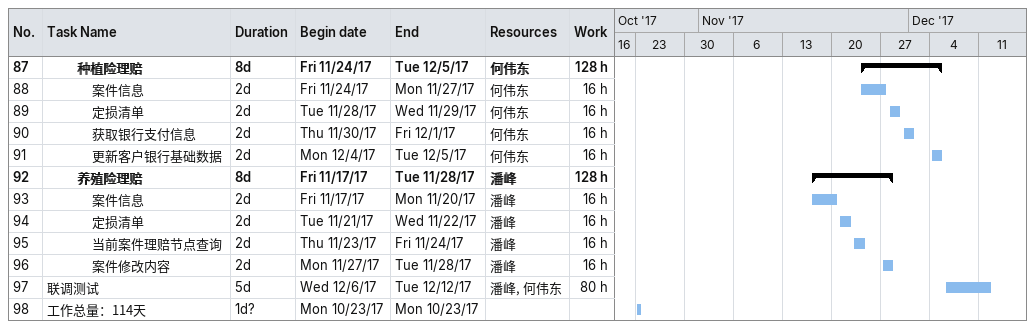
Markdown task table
| ID | Level | Task | Duration | Start | Finish | Resources | Work (h) |
|---|---|---|---|---|---|---|---|
| 87 | 3 | **种植险理赔** | 8d | 2017-11-24 | 2017-12-05 | 何伟东 | 128 |
| 88 | 4 | 案件信息 | 2d | 2017-11-24 | 2017-11-27 | 何伟东 | 16 |
| 89 | 4 | 定损清单 | 2d | 2017-11-28 | 2017-11-29 | 何伟东 | 16 |
| 90 | 4 | 获取银行支付信息 | 2d | 2017-11-30 | 2017-12-01 | 何伟东 | 16 |
| 91 | 4 | 更新客户银行基础数据 | 2d | 2017-12-04 | 2017-12-05 | 何伟东 | 16 |
| 92 | 3 | **养殖险理赔** | 8d | 2017-11-17 | 2017-11-28 | 潘峰 | 128 |
| 93 | 4 | 案件信息 | 2d | 2017-11-17 | 2017-11-20 | 潘峰 | 16 |
| 94 | 4 | 定损清单 | 2d | 2017-11-21 | 2017-11-22 | 潘峰 | 16 |
| 95 | 4 | 当前案件理赔节点查询 | 2d | 2017-11-23 | 2017-11-24 | 潘峰 | 16 |
| 96 | 4 | 案件修改内容 | 2d | 2017-11-27 | 2017-11-28 | 潘峰 | 16 |
| 97 | 1 | 联调测试 | 5d | 2017-12-06 | 2017-12-12 | 潘峰, 何伟东 | 80 |
| 98 | 1 | 工作总量：114天 | 1d? | 2017-10-23 | 2017-10-23 |  |  |
